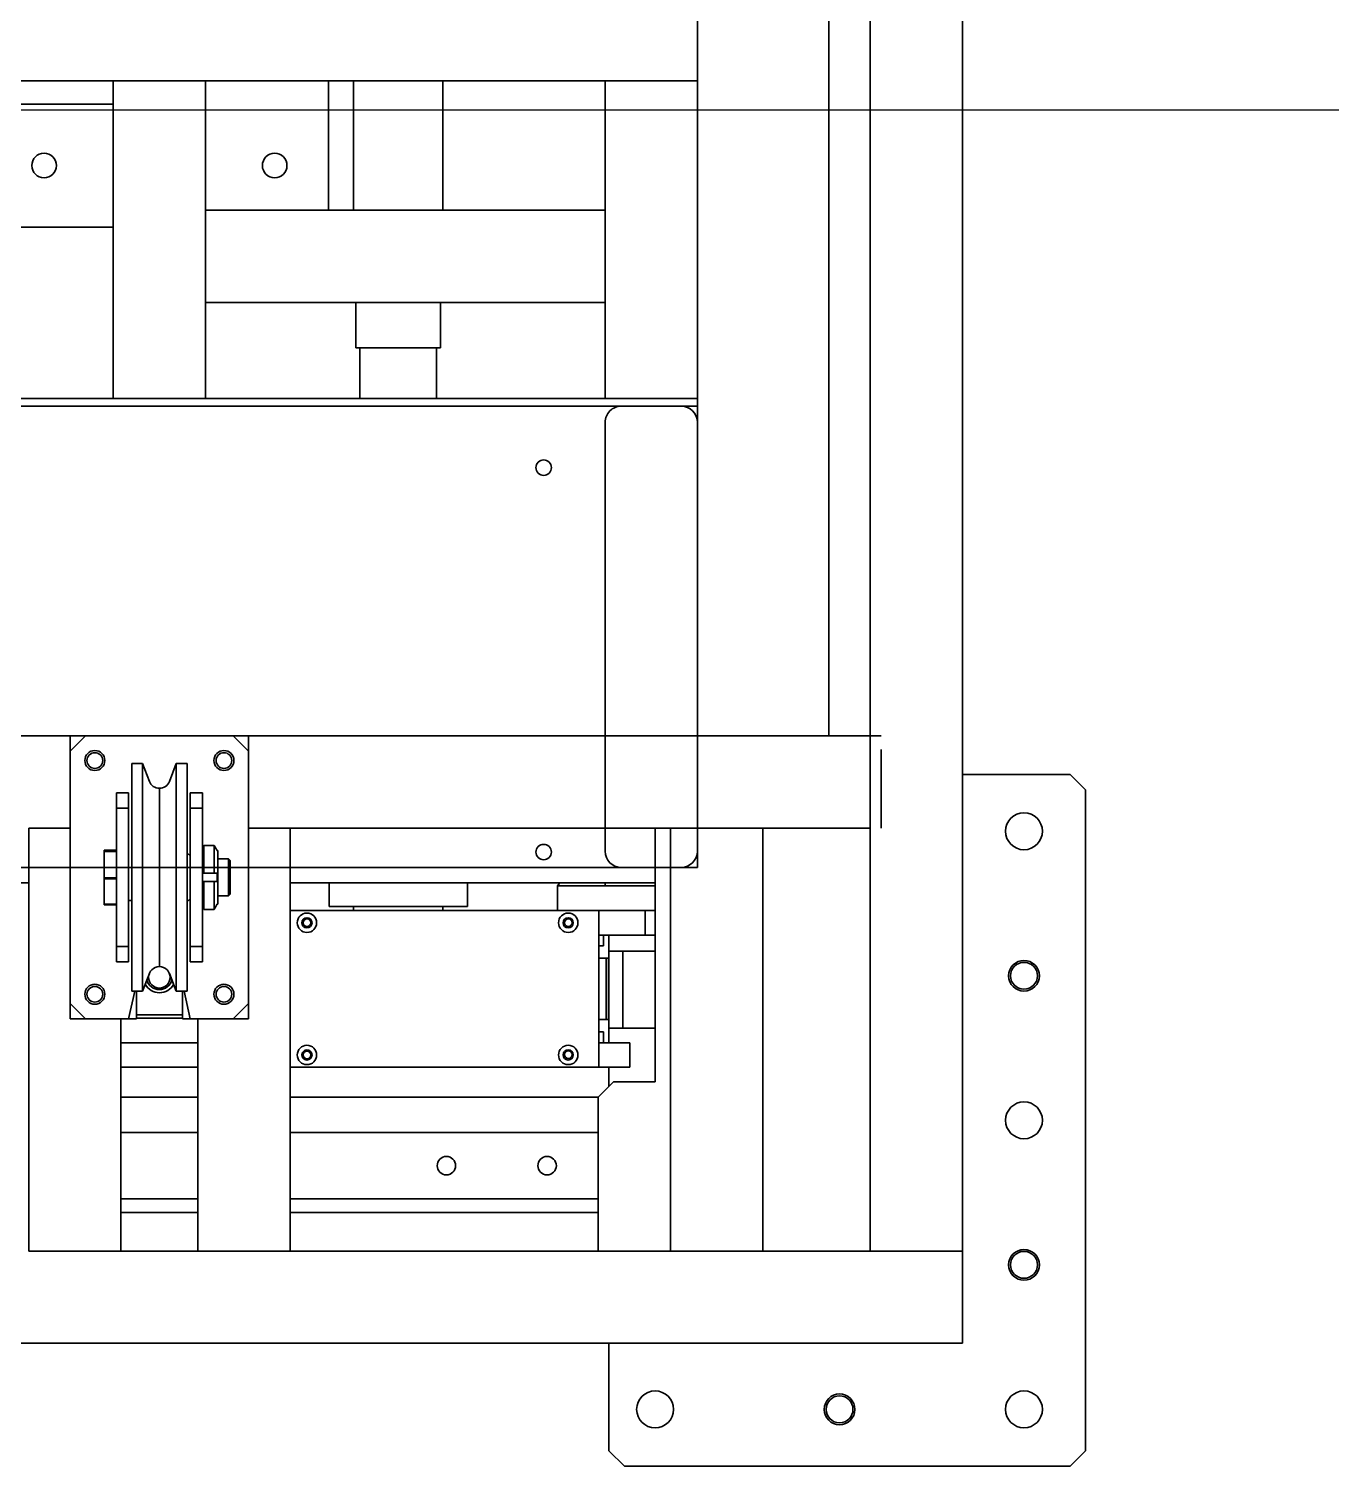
# Model space of a CAD drawing. Header units: millimetres. Extents: x 2509 to 128734, y 2492 to 91667.
# Drawn here: x 56773 to 57620, y 55144 to 56079 of the extents above; entities that cross this region are included whole.
import ezdxf

# ---------------------------------------------------------------- set-up
doc = ezdxf.new("R2010")
doc.units = ezdxf.units.MM
doc.linetypes.add('CENTER', pattern=[50.8, 31.75, -6.35, 6.35, -6.35])
for name, color, linetype in [('7标注层', 4, 'Continuous'), ('SSH_搬运系统', 7, 'Continuous'), ('SSH_货架系统', 7, 'Continuous')]:
    doc.layers.add(name, color=color, linetype=linetype)

# ---------------------------------------------------------------- blocks, each defined once
blk = doc.blocks.new('SSH-提升机')
at = {"layer": 'SSH_搬运系统', "lineweight": 35}
for p, q in [((777898.76, 266287.22), (777888.76, 266277.22)), ((778328.76, 266287.22), (777898.76, 266287.22)), ((778338.76, 266277.22), (778328.76, 266287.22)), ((777888.76, 266277.22), (777888.76, 266207.21)), ((778338.76, 265987.22), (778338.76, 266277.22)), ((775873.76, 266207.22), (778198.76, 266207.22)), ((775873.76, 266207.22), (778198.76, 266207.22)), ((778198.76, 266207.22), (778207.51, 266207.22)), ((778198.76, 266207.22), (778198.76, 266198.47)), ((778207.51, 266207.22), (778250.01, 266207.22)), ((778250.01, 266207.22), (778258.76, 266207.22)), ((778258.76, 266207.22), (778258.76, 264144.22)), ((778258.76, 266207.22), (778258.76, 264144.22)), ((778198.76, 266198.47), (778198.76, 266155.97)), ((778198.76, 266155.97), (778198.76, 266147.22)), ((778198.76, 266147.22), (775873.76, 266147.22)), ((777863.75, 266147.22), (776269.78, 266147.22)), ((777863.76, 265742.71), (777863.76, 266154.22)), ((777863.76, 265742.71), (777863.76, 266147.21)), ((777915.01, 266154.22), (777872.51, 266154.22)), ((777915.01, 266154.22), (777923.76, 266154.22)), ((778198.76, 266147.22), (777923.76, 266147.22)), ((777923.76, 266147.21), (777923.76, 266077.19)), ((778198.76, 266077.22), (778198.76, 266147.2)), ((777863.74, 266120.22), (776269.78, 266120.22)), ((776269.78, 266120.22), (777863.74, 266120.22)), ((777923.76, 266077.22), (778198.76, 266077.22)), ((777923.76, 266077.22), (778198.76, 266077.22)), ((777923.76, 266068.47), (777923.76, 266077.22)), ((778198.76, 266077.22), (778198.76, 266068.47)), ((777923.76, 266025.97), (777923.76, 266068.47)), ((778198.76, 266025.97), (778198.76, 266068.47)), ((777437.76, 266034.72), (777377.76, 266034.72)), ((777437.74, 266034.72), (777644.25, 266034.72)), ((777437.76, 264316.72), (777437.76, 266034.72)), ((777649.26, 266034.72), (777644.26, 266034.72)), ((777644.26, 266034.72), (777644.26, 265434.72)), ((777649.26, 266034.72), (777949.26, 266034.72)), ((777649.26, 266034.72), (777649.26, 265444.72)), ((777863.76, 266034.72), (777649.26, 266034.72)), ((777649.26, 266034.72), (777649.26, 265434.72)), ((777659.76, 266034.72), (777899.76, 266034.72)), ((777899.76, 266034.72), (777938.76, 266034.72)), ((777949.26, 265444.72), (777949.26, 266034.72)), ((777649.26, 265985.22), (777649.26, 266024.22)), ((777923.76, 266017.22), (777923.76, 266025.97)), ((777949.26, 266024.22), (777949.26, 265985.22)), ((778198.76, 266017.22), (778198.76, 266025.97)), ((778198.76, 266017.22), (777923.76, 266017.22)), ((778198.76, 266017.22), (777923.76, 266017.22)), ((777923.76, 266017.2), (777923.76, 265769.7)), ((778198.76, 265769.7), (778198.76, 266017.2)), ((778088.76, 266007.22), (777923.76, 266007.22)), ((777949.26, 265769.71), (777949.26, 266007.21)), ((777959.26, 265769.71), (777959.26, 266007.21)), ((777961.26, 265943.72), (777961.26, 266007.22)), ((777977.26, 266007.22), (777977.26, 266000.72)), ((777993.26, 266007.22), (777993.26, 266000.72)), ((778003.76, 265986.22), (778003.76, 266007.22)), ((778053.76, 265986.22), (778053.76, 266007.22)), ((778088.76, 265980.22), (778088.76, 266007.22)), ((777977.26, 265990.72), (777977.26, 266000.72)), ((777977.26, 266000.72), (777993.26, 266000.72)), ((777993.26, 266000.72), (777993.26, 265990.72)), ((777977.26, 265990.72), (777977.26, 265970.71)), ((777993.26, 265990.72), (777993.26, 265970.72)), ((778063.26, 265970.71), (778063.26, 265990.72)), ((778079.26, 265990.72), (778063.26, 265990.72)), ((778079.26, 265970.71), (778079.26, 265990.72)), ((778328.76, 265977.22), (778338.76, 265987.22)), ((778003.76, 265986.22), (778003.76, 265977.22)), ((778053.76, 265986.22), (778003.76, 265986.22)), ((778053.76, 265986.22), (778053.76, 265977.22)), ((778088.76, 265980.22), (778098.76, 265970.22)), ((777644.25, 265974.72), (777437.74, 265974.72)), ((777521.75, 265974.72), (777437.74, 265974.72)), ((777521.76, 265714.72), (777521.76, 265974.72)), ((777521.76, 265974.72), (777532.26, 265974.72)), ((777521.76, 265794.72), (777521.76, 265974.72)), ((777571.26, 265974.72), (777532.26, 265974.72)), ((777571.26, 265974.72), (777581.76, 265974.72)), ((777644.25, 265974.72), (777581.75, 265974.72)), ((777581.76, 265974.72), (777581.76, 265714.72)), ((777899.76, 265974.72), (777659.76, 265974.72)), ((777938.76, 265974.72), (777899.76, 265974.72)), ((777961.26, 265974.72), (777959.26, 265974.72)), ((777961.26, 265974.72), (777959.26, 265974.72)), ((777977.26, 265769.72), (777977.26, 265970.72)), ((777977.26, 265970.72), (778079.26, 265970.72)), ((778000.26, 265973.72), (777993.26, 265973.72)), ((777993.27, 265977.22), (778003.76, 265977.22)), ((778000.26, 265973.72), (778000.26, 265970.72)), ((778003.76, 265977.22), (778053.76, 265977.22)), ((778008.26, 265975.39), (778008.26, 265976.87)), ((778008.26, 265976.87), (778048.26, 265976.87)), ((778008.26, 265975.39), (778008.26, 265976.87)), ((778008.26, 265976.87), (778048.26, 265976.87)), ((778048.26, 265975.39), (778008.26, 265975.39)), ((778048.26, 265975.39), (778008.26, 265975.39)), ((778008.26, 265975.39), (778008.26, 265971.18)), ((778008.26, 265975.39), (778008.26, 265971.18)), ((778048.26, 265975.39), (778048.26, 265976.87)), ((778048.26, 265975.39), (778048.26, 265976.87)), ((778048.26, 265975.39), (778048.26, 265971.18)), ((778048.26, 265975.39), (778048.26, 265971.18)), ((778053.76, 265977.22), (778063.26, 265977.22)), ((778063.26, 265973.72), (778056.26, 265973.72)), ((778056.26, 265970.72), (778056.26, 265973.72)), ((778079.26, 265970.72), (778079.26, 265769.72)), ((778079.27, 265977.22), (778091.77, 265977.22)), ((778098.76, 265970.22), (778198.76, 265970.22)), ((778098.76, 265769.69), (778098.76, 265970.22)), ((778121.76, 265769.71), (778121.76, 265970.2)), ((778164.76, 265769.71), (778164.76, 265970.2)), ((778173.76, 265970.2), (778173.76, 265769.71)), ((778258.76, 265977.22), (778328.76, 265977.22)), ((777959.26, 265945.27), (777961.26, 265943.72)), ((777977.26, 265943.72), (777961.26, 265943.72)), ((777974.76, 265885.08), (777959.26, 265885.08)), ((777974.76, 265885.08), (777974.76, 265840.08)), ((777521.76, 265869.08), (777437.75, 265869.08)), ((777611.26, 265867.58), (777581.76, 265867.58)), ((777611.26, 265867.58), (777611.26, 265812.58)), ((777977.26, 265869.08), (777974.76, 265869.08)), ((777644.26, 265865.08), (777611.26, 265865.08)), ((777974.76, 265840.08), (777974.76, 265795.08)), ((777437.75, 265811.08), (777521.76, 265811.08)), ((777581.76, 265812.58), (777611.26, 265812.58)), ((777611.26, 265815.08), (777644.26, 265815.08)), ((777974.76, 265811.08), (777977.26, 265811.08)), ((777437.76, 265794.72), (777521.76, 265794.72)), ((777521.76, 265794.72), (777437.76, 265794.72)), ((777521.76, 265787.72), (777521.76, 265794.72)), ((777959.26, 265795.08), (777974.76, 265795.08)), ((777521.76, 265721.72), (777521.76, 265787.72)), ((777923.76, 265769.72), (778198.76, 265769.72)), ((777923.76, 265769.72), (778198.76, 265769.72)), ((777923.76, 265760.97), (777923.76, 265769.72)), ((778198.76, 265769.72), (778198.76, 265760.97)), ((777923.76, 265742.72), (777923.76, 265760.97)), ((778198.76, 265718.47), (778198.76, 265760.97)), ((777873.76, 265742.72), (777863.76, 265732.72)), ((777873.77, 265742.72), (777863.76, 265742.72)), ((777863.76, 265742.72), (777863.76, 265732.72)), ((778037.76, 265742.72), (777873.76, 265742.72)), ((778047.76, 265732.72), (778037.76, 265742.72)), ((778047.76, 265742.72), (778037.76, 265742.72)), ((778047.76, 265732.72), (778047.76, 265742.72)), ((777863.76, 265732.72), (777863.76, 265636.72)), ((777944.76, 265730.72), (777943.76, 265729.72)), ((777943.76, 265729.72), (777943.76, 265722.72)), ((777943.76, 265729.72), (777966.32, 265729.72)), ((777966.76, 265730.72), (777944.76, 265730.72)), ((777966.32, 265729.72), (777967.76, 265729.72)), ((777967.76, 265729.72), (777966.76, 265730.72)), ((777967.76, 265722.72), (777967.76, 265729.72)), ((778047.76, 265704.72), (778047.76, 265732.72)), ((777521.76, 265714.72), (777521.76, 265721.72)), ((777934.93, 265720.41), (777953.11, 265720.41)), ((777934.93, 265720.41), (777934.93, 265713.72)), ((777938.76, 265722.72), (777938.03, 265722.29)), ((777938.03, 265722.29), (777938.03, 265722.18)), ((777972.76, 265722.72), (777938.76, 265722.72)), ((777953.11, 265722.18), (777953.11, 265720.41)), ((777953.11, 265713.72), (777953.11, 265720.41)), ((777958.41, 265722.18), (777958.41, 265720.41)), ((777958.41, 265720.41), (777958.41, 265713.72)), ((777958.41, 265720.41), (777976.6, 265720.41)), ((777973.5, 265722.29), (777972.76, 265722.72)), ((777973.5, 265722.18), (777973.5, 265722.29)), ((777976.6, 265713.72), (777976.6, 265720.41)), ((778198.76, 265718.47), (778198.76, 265709.72)), ((777521.76, 265714.72), (777437.76, 265714.72)), ((777437.76, 265714.72), (777644.24, 265714.72)), ((777521.76, 265714.72), (777437.76, 265714.72)), ((777532.26, 265714.72), (777521.76, 265714.72)), ((777571.26, 265714.72), (777532.26, 265714.72)), ((777581.76, 265714.72), (777571.26, 265714.72)), ((777581.73, 265714.72), (777644.24, 265714.72)), ((777900.76, 265712.72), (777910.76, 265712.72)), ((777900.76, 265712.72), (777900.76, 265704.72)), ((777910.76, 265712.72), (778000.76, 265712.72)), ((777910.76, 265704.72), (777910.76, 265712.72)), ((777953.11, 265713.72), (777934.93, 265713.72)), ((777953.11, 265713.72), (777953.11, 265712.72)), ((777976.6, 265713.72), (777958.41, 265713.72)), ((777958.41, 265713.72), (777958.41, 265712.72)), ((778000.76, 265712.72), (778010.76, 265712.72)), ((778000.76, 265704.72), (778000.76, 265712.72)), ((778010.76, 265712.72), (778010.76, 265704.72)), ((778198.76, 265709.72), (778047.77, 265709.72)), ((778063.26, 265659.71), (778063.26, 265709.72)), ((778063.26, 265659.72), (778063.26, 265709.72)), ((778079.26, 265709.72), (778079.26, 265659.72)), ((778098.76, 265659.7), (778098.76, 265709.7)), ((778121.76, 265659.7), (778121.76, 265709.71)), ((778164.76, 265659.7), (778164.76, 265709.71)), ((778173.76, 265709.71), (778173.76, 265659.7)), ((778198.76, 265659.72), (778198.76, 265709.71)), ((777881.76, 265702.72), (777881.76, 265695.72)), ((778029.76, 265702.72), (777881.76, 265702.72)), ((777900.76, 265704.72), (777910.76, 265704.72)), ((777910.76, 265704.72), (778000.76, 265704.72)), ((777941.76, 265704.72), (777940.76, 265703.72)), ((777940.76, 265703.72), (777940.76, 265702.72)), ((777970.76, 265703.72), (777969.76, 265704.72)), ((777970.76, 265702.72), (777970.76, 265703.72)), ((778000.76, 265704.72), (778010.76, 265704.72)), ((778029.76, 265700.79), (778047.76, 265704.72)), ((778029.76, 265695.72), (778029.76, 265702.72)), ((778029.76, 265699.72), (778047.76, 265699.72)), ((778045.26, 265699.72), (778045.26, 265669.72)), ((778047.26, 265699.72), (778047.26, 265669.72)), ((778047.26, 265699.71), (778047.26, 265669.71)), ((778047.76, 265699.72), (778047.76, 265704.72)), ((777881.76, 265695.72), (777893.29, 265691.24)), ((777881.76, 265695.72), (778029.76, 265695.72)), ((778018.23, 265691.24), (778029.76, 265695.72)), ((777898.08, 265684.72), (778013.44, 265684.72)), ((778013.44, 265684.72), (778013.66, 265684.72)), ((777893.29, 265678.19), (777881.76, 265673.72)), ((777881.76, 265673.72), (777881.76, 265666.72)), ((778029.76, 265673.72), (777881.76, 265673.72)), ((778029.76, 265673.72), (778018.23, 265678.19)), ((778029.76, 265666.72), (778029.76, 265673.72)), ((778047.76, 265669.72), (778029.76, 265669.72)), ((778047.76, 265664.72), (778047.76, 265669.72)), ((777881.76, 265666.72), (778029.76, 265666.72)), ((777900.76, 265664.72), (777910.76, 265664.72)), ((777900.76, 265664.72), (777900.76, 265656.72)), ((777910.76, 265664.72), (778000.76, 265664.72)), ((777910.76, 265656.72), (777910.76, 265664.72)), ((777970.76, 265664.72), (777970.76, 265666.72)), ((778000.76, 265664.72), (778010.76, 265664.72)), ((778000.76, 265656.72), (778000.76, 265664.72)), ((778010.76, 265664.72), (778010.76, 265656.72)), ((778047.76, 265664.72), (778029.76, 265668.64)), ((778047.76, 265636.72), (778047.76, 265664.72)), ((778047.77, 265659.72), (778198.76, 265659.72)), ((778198.76, 265659.72), (778198.76, 265650.97)), ((777644.24, 265654.72), (777437.76, 265654.72)), ((777452.76, 265654.72), (777437.76, 265654.72)), ((777452.76, 265654.72), (777459.76, 265654.72)), ((777452.76, 265654.72), (777452.76, 265504.72)), ((777525.76, 265654.72), (777459.76, 265654.72)), ((777532.76, 265654.72), (777525.76, 265654.72)), ((777532.76, 265654.72), (777532.76, 265504.72)), ((777532.76, 265654.72), (777532.76, 265504.72)), ((777644.24, 265654.72), (777532.76, 265654.72)), ((777900.76, 265656.72), (777910.76, 265656.72)), ((777910.76, 265656.72), (778000.76, 265656.72)), ((777938, 265656.72), (777938, 265648.72)), ((777938.54, 265648.72), (777938.54, 265656.72)), ((777938.92, 265656.72), (777938.92, 265648.72)), ((777955.96, 265648.72), (777955.96, 265656.72)), ((777956.69, 265656.72), (777956.69, 265648.72)), ((777973.18, 265648.72), (777973.18, 265656.72)), ((777973.53, 265656.72), (777973.53, 265648.72)), ((778000.76, 265656.72), (778010.76, 265656.72)), ((778198.76, 265650.97), (778198.76, 265608.47)), ((777938, 265648.72), (777938.54, 265648.72)), ((777938.92, 265648.72), (777938.54, 265648.72)), ((777938.92, 265648.72), (777955.96, 265648.72)), ((777956.69, 265648.72), (777955.96, 265648.72)), ((777956.69, 265648.72), (777973.18, 265648.72)), ((777973.53, 265648.72), (777973.18, 265648.72)), ((777863.76, 265636.72), (777873.76, 265626.72)), ((777863.76, 265636.72), (777863.76, 265626.72)), ((778037.76, 265626.72), (778047.76, 265636.72)), ((778047.76, 265626.72), (778047.76, 265636.72)), ((777863.76, 265626.72), (777873.77, 265626.72)), ((777863.76, 264724.75), (777863.76, 265626.71)), ((777863.76, 264724.75), (777863.76, 265626.71)), ((777873.76, 265626.72), (778037.76, 265626.72)), ((777923.76, 265626.72), (777923.76, 265608.47)), ((778037.76, 265626.72), (778047.76, 265626.72)), ((777923.76, 265599.72), (777923.76, 265608.47)), ((778198.76, 265608.47), (778198.76, 265599.72)), ((778198.76, 265599.72), (777923.76, 265599.72)), ((778198.76, 265599.72), (777923.76, 265599.72)), ((777949.26, 265434.72), (777949.26, 265599.72)), ((777959.26, 265434.72), (777959.26, 265599.72))]:
    blk.add_line(p, q, dxfattribs=at)
for centre, radius in [((777925.76, 266247.22), 12), ((778113.76, 266247.22), 12), ((778301.76, 266247.22), 12), ((778019.76, 266247.22), 10), ((778019.76, 266247.22), 8.75), ((778207.76, 266247.22), 10), ((778207.76, 266247.22), 8.75), ((778301.76, 266127.22), 10), ((778301.76, 266127.22), 8.75), ((778301.76, 266007.22), 12), ((777985.26, 265950.72), 6.3), ((777985.26, 265950.72), 3.3), ((777985.26, 265950.72), 2.46), ((778071.26, 265950.72), 6.3), ((778071.26, 265950.72), 3.3), ((778070.99, 265950.72), 2.46), ((778143.26, 265936.97), 6), ((777689.26, 265934.72), 5), ((777939.26, 265934.72), 5), ((778143.26, 265871.47), 6), ((777985.26, 265780.72), 6.3), ((777985.26, 265780.72), 3.3), ((777985.26, 265780.72), 2.46), ((778071.26, 265780.72), 6.3), ((778071.26, 265780.72), 3.3), ((778071.26, 265780.72), 2.46), ((777492.76, 265759.72), 8), ((777879.76, 265726.72), 6.5), ((777879.76, 265726.72), 5.1), ((778031.76, 265726.72), 6.5), ((778031.76, 265726.72), 5.1), ((778020.76, 265684.72), 7), ((777879.76, 265642.72), 6.5), ((777879.76, 265642.72), 5.1), ((778031.76, 265642.72), 6.5), ((778031.76, 265642.72), 5.1), ((777492.76, 265609.72), 8)]:
    blk.add_circle(centre, radius, dxfattribs=at)
for centre, radius, start, end in [((777659.76, 266024.22), 10.5, 90, 180), ((777938.76, 266024.22), 10.5, 0, 90), ((777659.76, 265985.22), 10.5, 180, 270), ((777938.76, 265985.22), 10.5, 270, 0), ((777890.76, 265684.72), 7, 291.20436, 68.79564), ((778020.26, 265684.72), 8.5, 285.44625, 74.54807), ((778020.26, 265684.72), 10.5, 298.29373, 61.70066)]:
    blk.add_arc(centre, radius, start, end, dxfattribs=at)
for points in [[(777938.03, 265722.18), (777937, 265721.59), (777935.96, 265721), (777934.93, 265720.41)], [(777976.6, 265720.41), (777975.56, 265721), (777974.53, 265721.59), (777973.5, 265722.18)], [(777934.93, 265713.72), (777935.27, 265713.38), (777935.6, 265713.05), (777935.94, 265712.72)], [(777975.59, 265712.72), (777975.92, 265713.05), (777976.26, 265713.38), (777976.6, 265713.72)]]:
    blk.add_open_spline(points, degree=3, dxfattribs=at)
blk.add_open_spline([(777953.11, 265722.18), (777953.55, 265722.22), (777954, 265722.25), (777954.88, 265722.29), (777955.76, 265722.3), (777956.65, 265722.29), (777957.53, 265722.25), (777957.97, 265722.22), (777958.41, 265722.18)], degree=3, knots=[0, 0, 0, 0, 1.326595, 1.326595, 2.653191, 3.979786, 3.979786, 5.306382, 5.306382, 5.306382, 5.306382], dxfattribs=at)
blk = doc.blocks.new('*U218')
at = {"layer": 'SSH_货架系统', "color": 2}
blk.add_line((742835.45, 236491.29), (761084.09, 236491.29), dxfattribs=at)
blk = doc.blocks.new('A$C78651db9')
at = {"layer": 'SSH_搬运系统', "color": 7, "linetype": 'ByBlock', "lineweight": -2, "rotation": 270}
blk.add_blockref('SSH-提升机', (-260687.53, 781742.84), dxfattribs=at)
at = {"layer": 'SSH_货架系统', "rotation": 180}
blk.add_blockref('*U218', (763477.58, 240777.37), dxfattribs=at)

msp = doc.modelspace()

# ---------------------------------------------------------------- block references
at = {"layer": '7标注层', "linetype": 'CENTER'}
msp.add_blockref('A$C78651db9', (51860.401, 51740.213), dxfattribs=at)

doc.saveas('drawing.dxf')
